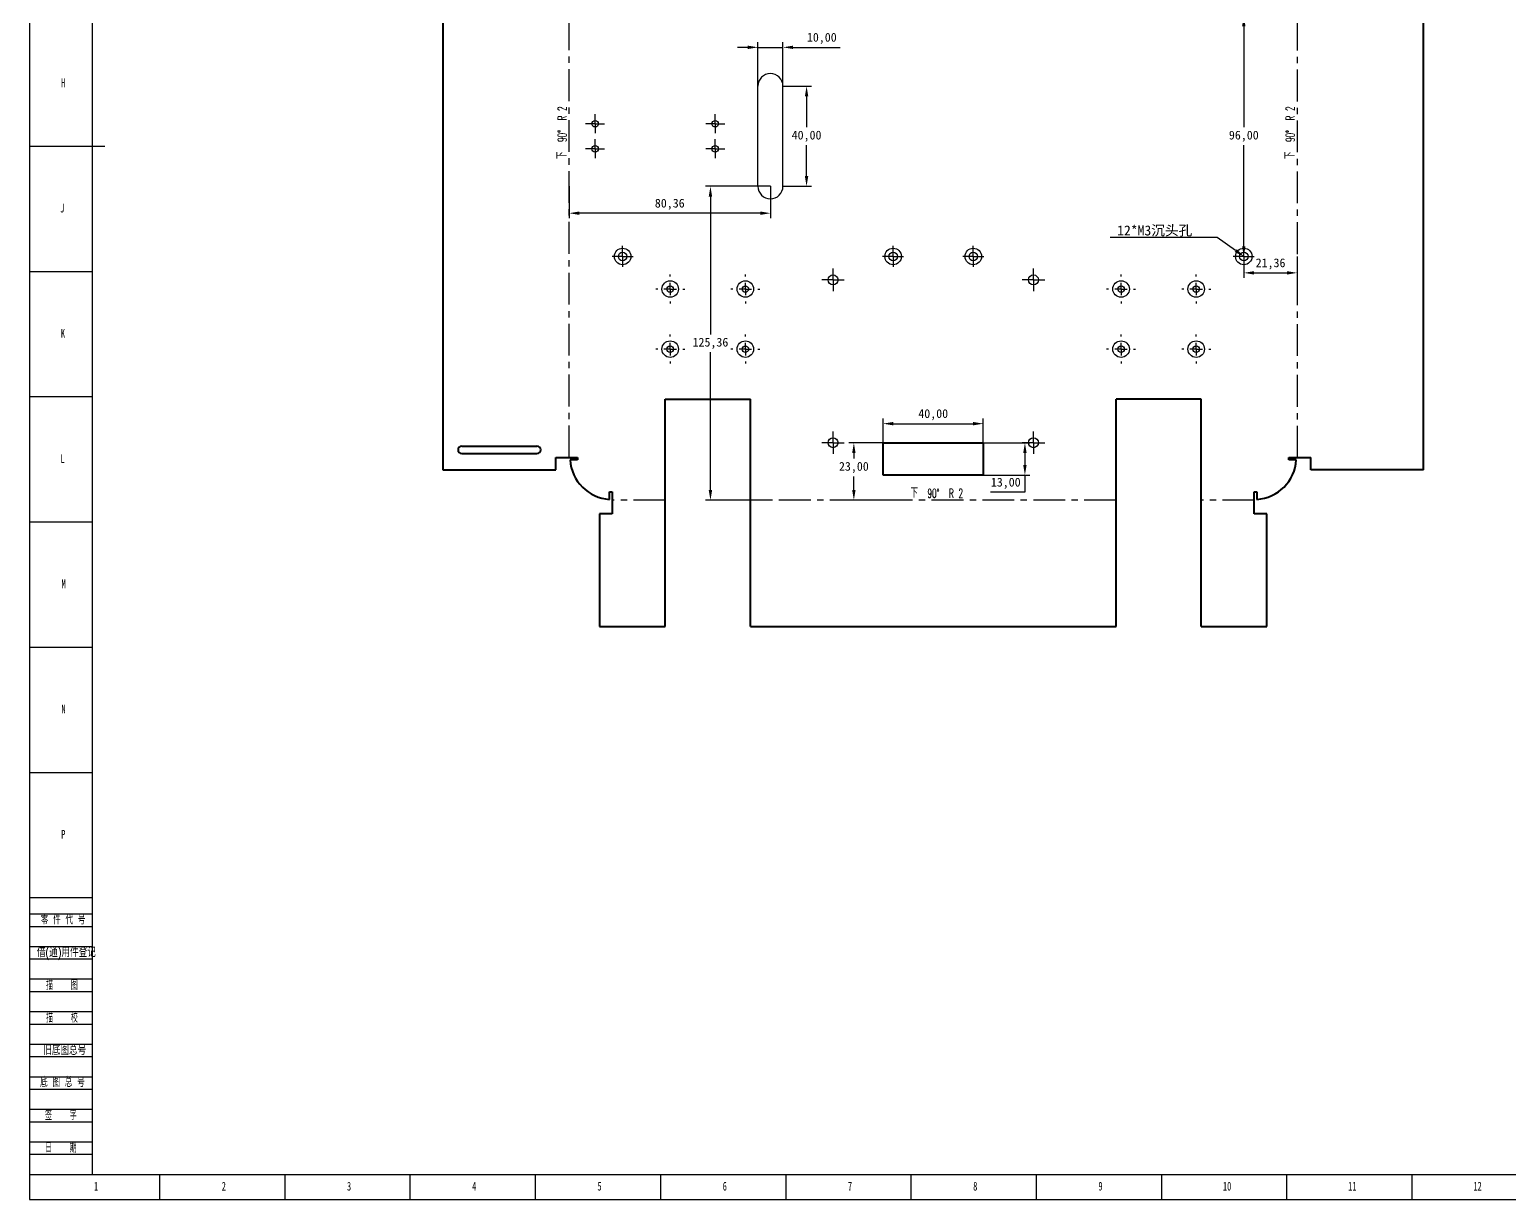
# Model space of a CAD drawing. Header units: millimetres. Extents: x 0 to 1189, y 0 to 841.
# Drawn here: x 0 to 591, y 0 to 467 of the extents above; entities that cross this region are included whole.
import ezdxf
from ezdxf import colors
from ezdxf.entities.mleader import LeaderData, LeaderLine
from ezdxf.math import Vec2, Vec3

# ---------------------------------------------------------------- set-up
doc = ezdxf.new("R2010")
doc.units = ezdxf.units.MM
doc.header["$PDSIZE"] = -1
doc.linetypes.add('CENTERX2', pattern=[20.32, 12.7, -2.54, 2.54, -2.54])
for name, color, linetype in [('10', 7, 'Continuous'), ('5', 7, 'Continuous'), ('9', 7, 'Continuous')]:
    doc.layers.add(name, color=color, linetype=linetype)
doc.styles.add('SLDTEXTSTYLE0', font='TXT', dxfattribs={"width": 0.7, "bigfont": 'bigfont'})
doc.styles.add('SLDTEXTSTYLE2', font='TXT', dxfattribs={"width": 0.614286, "bigfont": 'bigfont'})
doc.styles.add('SLDTEXTSTYLE4', font='TXT', dxfattribs={"width": 0.566667, "bigfont": 'bigfont'})
doc.styles.add('SLDTEXTSTYLE5', font='TXT', dxfattribs={"width": 0.7})
doc.styles.add('SLDTEXTSTYLE6', font='TXT', dxfattribs={"width": 0.609091, "bigfont": 'bigfont'})
doc.dimstyles.new('ISO-25', dxfattribs={"dimtxt": 2.5, "dimasz": 2.5, "dimexe": 1.25, "dimexo": 0.625, "dimtad": 1, "dimtxsty": 'Standard', "dimcen": 2.5, "dimadec": 0, "dimazin": 0, "dimtfac": 1, "dimtmove": 0, "dimatfit": 3, "dimfxl": 1, "dimarcsym": 0})

# ---------------------------------------------------------------- blocks, each defined once
blk = doc.blocks.new('SW_CENTERMARKSYMBOL_1')
at = {"layer": '10', "color": 0}
for p, q in [((-2.5, 0), (-4.2, 0)), ((0, 0), (-2.5, 0)), ((0, 2.5), (0, 4.2)), ((0, 0), (0, 2.5)), ((0, 0), (0, -2.5)), ((0, 0), (2.5, 0)), ((2.5, 0), (4.2, 0)), ((0, -2.5), (0, -4.2))]:
    blk.add_line(p, q, dxfattribs=at)
blk = doc.blocks.new('SW_CENTERMARKSYMBOL_5')
at = {"layer": '10', "color": 0}
for p, q in [((-2.5, 0), (-4.2, 0)), ((0, 0), (-2.5, 0)), ((0, 2.5), (0, 4.2)), ((0, 0), (0, 2.5)), ((0, 0), (0, -2.5)), ((0, 0), (2.5, 0)), ((2.5, 0), (4.2, 0)), ((0, -2.5), (0, -4.2))]:
    blk.add_line(p, q, dxfattribs=at)
blk = doc.blocks.new('SW_CENTERMARKSYMBOL_6')
at = {"layer": '10', "color": 0}
for p, q in [((-2.5, 0), (-4.2, 0)), ((0, 0), (-2.5, 0)), ((0, 2.5), (0, 4.2)), ((0, 0), (0, 2.5)), ((0, 0), (0, -2.5)), ((0, 0), (2.5, 0)), ((2.5, 0), (4.2, 0)), ((0, -2.5), (0, -4.2))]:
    blk.add_line(p, q, dxfattribs=at)
blk = doc.blocks.new('SW_CENTERMARKSYMBOL_7')
at = {"layer": '10', "color": 0}
for p, q in [((-2.5, 0), (-4.2, 0)), ((0, 0), (-2.5, 0)), ((0, 2.5), (0, 4.2)), ((0, 0), (0, 2.5)), ((0, 0), (0, -2.5)), ((0, 0), (2.5, 0)), ((2.5, 0), (4.2, 0)), ((0, -2.5), (0, -4.2))]:
    blk.add_line(p, q, dxfattribs=at)
blk = doc.blocks.new('SW_CENTERMARKSYMBOL_8')
at = {"layer": '10', "color": 0}
for p, q in [((-2.5, 0), (-3.8, 0)), ((0, 0), (-2.5, 0)), ((0, 2.5), (0, 3.8)), ((0, 0), (0, 2.5)), ((0, 0), (0, -2.5)), ((0, 0), (2.5, 0)), ((2.5, 0), (3.8, 0)), ((0, -2.5), (0, -3.8))]:
    blk.add_line(p, q, dxfattribs=at)
blk = doc.blocks.new('SW_CENTERMARKSYMBOL_9')
at = {"layer": '10', "color": 0}
for p, q in [((-2.5, 0), (-3.8, 0)), ((0, 0), (-2.5, 0)), ((0, 2.5), (0, 3.8)), ((0, 0), (0, 2.5)), ((0, 0), (0, -2.5)), ((0, 0), (2.5, 0)), ((2.5, 0), (3.8, 0)), ((0, -2.5), (0, -3.8))]:
    blk.add_line(p, q, dxfattribs=at)
blk = doc.blocks.new('SW_CENTERMARKSYMBOL_10')
at = {"layer": '10', "color": 0}
for p, q in [((-2.5, 0), (-3.8, 0)), ((0, 0), (-2.5, 0)), ((0, 2.5), (0, 3.8)), ((0, 0), (0, 2.5)), ((0, 0), (0, -2.5)), ((0, 0), (2.5, 0)), ((2.5, 0), (3.8, 0)), ((0, -2.5), (0, -3.8))]:
    blk.add_line(p, q, dxfattribs=at)
blk = doc.blocks.new('SW_CENTERMARKSYMBOL_11')
at = {"layer": '10', "color": 0}
for p, q in [((-2.5, 0), (-3.8, 0)), ((0, 0), (-2.5, 0)), ((0, 2.5), (0, 3.8)), ((0, 0), (0, 2.5)), ((0, 0), (0, -2.5)), ((0, 0), (2.5, 0)), ((2.5, 0), (3.8, 0)), ((0, -2.5), (0, -3.8))]:
    blk.add_line(p, q, dxfattribs=at)
blk = doc.blocks.new('SW_CENTERMARKSYMBOL_17')
at = {"layer": '10', "color": 0}
for p, q in [((-2.5, 0), (-4.5, 0)), ((0, 0), (-2.5, 0)), ((0, 2.5), (0, 4.5)), ((0, 0), (0, 2.5)), ((0, 0), (0, -2.5)), ((0, 0), (2.5, 0)), ((2.5, 0), (4.5, 0)), ((0, -2.5), (0, -4.5))]:
    blk.add_line(p, q, dxfattribs=at)
blk = doc.blocks.new('SW_CENTERMARKSYMBOL_18')
at = {"layer": '10', "color": 0}
for p, q in [((-2.5, 0), (-4.5, 0)), ((0, 0), (-2.5, 0)), ((0, 2.5), (0, 4.5)), ((0, 0), (0, 2.5)), ((0, 0), (0, -2.5)), ((0, 0), (2.5, 0)), ((2.5, 0), (4.5, 0)), ((0, -2.5), (0, -4.5))]:
    blk.add_line(p, q, dxfattribs=at)
blk = doc.blocks.new('SW_CENTERMARKSYMBOL_19')
at = {"layer": '10', "color": 0}
for p, q in [((-2.5, 0), (-4.5, 0)), ((0, 0), (-2.5, 0)), ((0, 2.5), (0, 4.5)), ((0, 0), (0, 2.5)), ((0, 0), (0, -2.5)), ((0, 0), (2.5, 0)), ((2.5, 0), (4.5, 0)), ((0, -2.5), (0, -4.5))]:
    blk.add_line(p, q, dxfattribs=at)
blk = doc.blocks.new('SW_CENTERMARKSYMBOL_23')
at = {"layer": '10', "color": 0}
for p, q in [((-2.5, 0), (-4.5, 0)), ((0, 0), (-2.5, 0)), ((0, 2.5), (0, 4.5)), ((0, 0), (0, 2.5)), ((0, 0), (0, -2.5)), ((0, 0), (2.5, 0)), ((2.5, 0), (4.5, 0)), ((0, -2.5), (0, -4.5))]:
    blk.add_line(p, q, dxfattribs=at)
blk = doc.blocks.new('SW_CENTERMARKSYMBOL_28')
at = {"layer": '10', "color": 0}
for p, q in [((-5, 0), (-5.8, 0)), ((0, 0), (-2.5, 0)), ((0, 5), (0, 5.8)), ((0, 0), (0, 2.5)), ((0, 0), (0, -2.5)), ((0, 0), (2.5, 0)), ((5, 0), (5.8, 0)), ((0, -5), (0, -5.8))]:
    blk.add_line(p, q, dxfattribs=at)
blk = doc.blocks.new('SW_CENTERMARKSYMBOL_29')
at = {"layer": '10', "color": 0}
for p, q in [((-5, 0), (-5.8, 0)), ((0, 0), (-2.5, 0)), ((0, 5), (0, 5.8)), ((0, 0), (0, 2.5)), ((0, 0), (0, -2.5)), ((0, 0), (2.5, 0)), ((5, 0), (5.8, 0)), ((0, -5), (0, -5.8))]:
    blk.add_line(p, q, dxfattribs=at)
blk = doc.blocks.new('SW_CENTERMARKSYMBOL_30')
at = {"layer": '10', "color": 0}
for p, q in [((-5, 0), (-5.8, 0)), ((0, 0), (-2.5, 0)), ((0, 5), (0, 5.8)), ((0, 0), (0, 2.5)), ((0, 0), (0, -2.5)), ((0, 0), (2.5, 0)), ((5, 0), (5.8, 0)), ((0, -5), (0, -5.8))]:
    blk.add_line(p, q, dxfattribs=at)
blk = doc.blocks.new('SW_CENTERMARKSYMBOL_31')
at = {"layer": '10', "color": 0}
for p, q in [((-5, 0), (-5.8, 0)), ((0, 0), (-2.5, 0)), ((0, 5), (0, 5.8)), ((0, 0), (0, 2.5)), ((0, 0), (0, -2.5)), ((0, 0), (2.5, 0)), ((5, 0), (5.8, 0)), ((0, -5), (0, -5.8))]:
    blk.add_line(p, q, dxfattribs=at)
blk = doc.blocks.new('SW_CENTERMARKSYMBOL_32')
at = {"layer": '10', "color": 0}
for p, q in [((-5, 0), (-5.8, 0)), ((0, 0), (-2.5, 0)), ((0, 5), (0, 5.8)), ((0, 0), (0, 2.5)), ((0, 0), (0, -2.5)), ((0, 0), (2.5, 0)), ((5, 0), (5.8, 0)), ((0, -5), (0, -5.8))]:
    blk.add_line(p, q, dxfattribs=at)
blk = doc.blocks.new('SW_CENTERMARKSYMBOL_33')
at = {"layer": '10', "color": 0}
for p, q in [((-5, 0), (-5.8, 0)), ((0, 0), (-2.5, 0)), ((0, 5), (0, 5.8)), ((0, 0), (0, 2.5)), ((0, 0), (0, -2.5)), ((0, 0), (2.5, 0)), ((5, 0), (5.8, 0)), ((0, -5), (0, -5.8))]:
    blk.add_line(p, q, dxfattribs=at)
blk = doc.blocks.new('SW_CENTERMARKSYMBOL_34')
at = {"layer": '10', "color": 0}
for p, q in [((-5, 0), (-5.8, 0)), ((0, 0), (-2.5, 0)), ((0, 5), (0, 5.8)), ((0, 0), (0, 2.5)), ((0, 0), (0, -2.5)), ((0, 0), (2.5, 0)), ((5, 0), (5.8, 0)), ((0, -5), (0, -5.8))]:
    blk.add_line(p, q, dxfattribs=at)
blk = doc.blocks.new('SW_CENTERMARKSYMBOL_35')
at = {"layer": '10', "color": 0}
for p, q in [((-5, 0), (-5.8, 0)), ((0, 0), (-2.5, 0)), ((0, 5), (0, 5.8)), ((0, 0), (0, 2.5)), ((0, 0), (0, -2.5)), ((0, 0), (2.5, 0)), ((5, 0), (5.8, 0)), ((0, -5), (0, -5.8))]:
    blk.add_line(p, q, dxfattribs=at)
blk = doc.blocks.new('*D146')
at = {"color": 0, "lineweight": -2, "transparency": 16777216}
for p, q in [((340.76, 302.11), (327.08, 302.11)), ((329.08, 298.03), (329.08, 295.79)), ((329.08, 283.19), (329.08, 288.65)), ((340.76, 279.11), (327.08, 279.11))]:
    blk.add_line(p, q, dxfattribs=at)
at = {"color": 0, "transparency": 16777216}
for points in [[(328.4, 298.03), (329.76, 298.03), (329.08, 302.11)], [(328.4, 283.19), (329.76, 283.19), (329.08, 279.11)]]:
    blk.add_solid(points, dxfattribs=at)
at = {"layer": 'Defpoints', "color": 0, "transparency": 16777216}
for p in [(340.76, 302.11), (329.08, 279.11), (340.76, 279.11)]:
    blk.add_point(p, dxfattribs=at)
at = {"color": 0, "transparency": 16777216, "insert": (329.08, 292.22), "char_height": 3.5, "attachment_point": 5}
blk.add_mtext('23,00', dxfattribs=at)
blk = doc.blocks.new('*D148')
at = {"color": 0, "lineweight": -2, "transparency": 16777216}
for p, q in [((340.76, 302.11), (340.76, 311.71)), ((344.84, 309.71), (376.68, 309.71)), ((380.76, 302.11), (380.76, 311.71))]:
    blk.add_line(p, q, dxfattribs=at)
at = {"color": 0, "transparency": 16777216}
for points in [[(344.84, 310.39), (344.84, 309.03), (340.76, 309.71)], [(376.68, 310.39), (376.68, 309.03), (380.76, 309.71)]]:
    blk.add_solid(points, dxfattribs=at)
at = {"layer": 'Defpoints', "color": 0, "transparency": 16777216}
for p in [(380.76, 309.71), (340.76, 302.11), (380.76, 302.11)]:
    blk.add_point(p, dxfattribs=at)
at = {"color": 0, "transparency": 16777216, "insert": (360.76, 313.28), "char_height": 3.5, "attachment_point": 5}
blk.add_mtext('40,00', dxfattribs=at)
blk = doc.blocks.new('*D149')
at = {"color": 0, "lineweight": -2, "transparency": 16777216}
for p, q in [((300.76, 444.47), (312.2, 444.47)), ((310.2, 440.39), (310.2, 428.03)), ((310.2, 408.55), (310.2, 420.9)), ((300.76, 404.47), (312.2, 404.47))]:
    blk.add_line(p, q, dxfattribs=at)
at = {"color": 0, "transparency": 16777216}
for points in [[(309.52, 440.39), (310.88, 440.39), (310.2, 444.47)], [(309.52, 408.55), (310.88, 408.55), (310.2, 404.47)]]:
    blk.add_solid(points, dxfattribs=at)
at = {"layer": 'Defpoints', "color": 0, "transparency": 16777216}
for p in [(300.76, 444.47), (310.2, 444.47), (300.76, 404.47)]:
    blk.add_point(p, dxfattribs=at)
at = {"color": 0, "transparency": 16777216, "insert": (310.2, 424.47), "char_height": 3.5, "attachment_point": 5}
blk.add_mtext('40,00', dxfattribs=at)
blk = doc.blocks.new('*D150')
at = {"color": 0, "lineweight": -2, "transparency": 16777216}
for p, q in [((290.76, 444.47), (290.76, 461.96)), ((300.76, 444.47), (300.76, 461.96)), ((286.68, 459.96), (282.6, 459.96)), ((290.76, 459.96), (300.76, 459.96)), ((304.84, 459.96), (323.63, 459.96))]:
    blk.add_line(p, q, dxfattribs=at)
at = {"color": 0, "transparency": 16777216}
for points in [[(286.68, 460.64), (286.68, 459.28), (290.76, 459.96)], [(304.84, 460.64), (304.84, 459.28), (300.76, 459.96)]]:
    blk.add_solid(points, dxfattribs=at)
at = {"layer": 'Defpoints', "color": 0, "transparency": 16777216}
for p in [(300.76, 459.96), (290.76, 444.47), (300.76, 444.47)]:
    blk.add_point(p, dxfattribs=at)
at = {"color": 0, "transparency": 16777216, "insert": (316.28, 463.52), "char_height": 3.5, "attachment_point": 5}
blk.add_mtext('10,00', dxfattribs=at)
blk = doc.blocks.new('*D151')
at = {"color": 0, "lineweight": -2, "transparency": 16777216}
for p, q in [((215.4, 404.47), (215.4, 391.74)), ((295.76, 404.47), (295.76, 391.74)), ((291.68, 393.74), (219.48, 393.74))]:
    blk.add_line(p, q, dxfattribs=at)
at = {"color": 0, "transparency": 16777216}
for points in [[(219.48, 394.42), (219.48, 393.06), (215.4, 393.74)], [(291.68, 394.42), (291.68, 393.06), (295.76, 393.74)]]:
    blk.add_solid(points, dxfattribs=at)
at = {"layer": 'Defpoints', "color": 0, "transparency": 16777216}
for p in [(215.4, 404.47), (295.76, 404.47), (215.4, 393.74)]:
    blk.add_point(p, dxfattribs=at)
at = {"color": 0, "transparency": 16777216, "insert": (255.58, 397.3), "char_height": 3.5, "attachment_point": 5}
blk.add_mtext('80,36', dxfattribs=at)
blk = doc.blocks.new('*D152')
at = {"color": 0, "lineweight": -2, "transparency": 16777216}
for p, q in [((295.76, 404.47), (269.82, 404.47)), ((271.82, 400.39), (271.82, 345.35)), ((271.82, 283.19), (271.82, 338.22)), ((295.76, 279.11), (269.82, 279.11))]:
    blk.add_line(p, q, dxfattribs=at)
at = {"color": 0, "transparency": 16777216}
for points in [[(271.14, 400.39), (272.5, 400.39), (271.82, 404.47)], [(271.14, 283.19), (272.5, 283.19), (271.82, 279.11)]]:
    blk.add_solid(points, dxfattribs=at)
at = {"layer": 'Defpoints', "color": 0, "transparency": 16777216}
for p in [(295.76, 404.47), (271.82, 279.11), (295.76, 279.11)]:
    blk.add_point(p, dxfattribs=at)
at = {"color": 0, "transparency": 16777216, "insert": (271.82, 341.79), "char_height": 3.5, "attachment_point": 5}
blk.add_mtext('125,36', dxfattribs=at)
blk = doc.blocks.new('*D158')
at = {"color": 0, "lineweight": -2, "transparency": 16777216}
for p, q in [((484.76, 376.47), (484.76, 367.92)), ((506.12, 376.47), (506.12, 367.92)), ((488.84, 369.92), (502.04, 369.92))]:
    blk.add_line(p, q, dxfattribs=at)
at = {"color": 0, "transparency": 16777216}
for points in [[(488.84, 370.6), (488.84, 369.24), (484.76, 369.92)], [(502.04, 370.6), (502.04, 369.24), (506.12, 369.92)]]:
    blk.add_solid(points, dxfattribs=at)
at = {"layer": 'Defpoints', "color": 0, "transparency": 16777216}
for p in [(484.76, 376.47), (506.12, 376.47), (506.12, 369.92)]:
    blk.add_point(p, dxfattribs=at)
at = {"color": 0, "transparency": 16777216, "insert": (495.44, 373.48), "char_height": 3.5, "attachment_point": 5}
blk.add_mtext('21,36', dxfattribs=at)
blk = doc.blocks.new('*D159')
at = {"color": 0, "lineweight": -2, "transparency": 16777216}
for p, q in [((484.76, 472.47), (486.76, 472.47)), ((484.76, 468.39), (484.76, 428.03)), ((484.76, 380.55), (484.76, 420.9)), ((484.76, 376.47), (486.76, 376.47))]:
    blk.add_line(p, q, dxfattribs=at)
at = {"color": 0, "transparency": 16777216}
for points in [[(484.08, 468.39), (485.44, 468.39), (484.76, 472.47)], [(484.08, 380.55), (485.44, 380.55), (484.76, 376.47)]]:
    blk.add_solid(points, dxfattribs=at)
at = {"layer": 'Defpoints', "color": 0, "transparency": 16777216}
for p in [(484.76, 472.47), (484.76, 472.47), (484.76, 376.47)]:
    blk.add_point(p, dxfattribs=at)
at = {"color": 0, "transparency": 16777216, "insert": (484.76, 424.47), "char_height": 3.5, "attachment_point": 5}
blk.add_mtext('96,00', dxfattribs=at)
blk = doc.blocks.new('*D169')
at = {"color": 0, "lineweight": -2, "transparency": 16777216}
for p, q in [((310.74, 569.82), (310.74, 573.9)), ((310.74, 573.9), (324.52, 573.9)), ((310.76, 569.82), (308.74, 569.82)), ((310.74, 558.9), (310.74, 565.74)), ((310.76, 554.82), (308.74, 554.82)), ((435.76, 485.47), (435.76, 487.47)), ((439.84, 485.47), (461.68, 485.47)), ((465.76, 485.47), (465.76, 487.47)), ((874.48, 346.06), (876.48, 346.06)), ((874.48, 341.98), (874.48, 317.12)), ((874.48, 285.14), (874.48, 309.99)), ((874.48, 281.06), (876.48, 281.06))]:
    blk.add_line(p, q, dxfattribs=at)
at = {"color": 0, "transparency": 16777216}
for points in [[(310.06, 565.74), (311.42, 565.74), (310.74, 569.82)], [(310.06, 558.9), (311.42, 558.9), (310.74, 554.82)], [(439.84, 486.15), (439.84, 484.79), (435.76, 485.47)], [(461.68, 486.15), (461.68, 484.79), (465.76, 485.47)], [(873.8, 341.98), (875.16, 341.98), (874.48, 346.06)], [(873.8, 285.14), (875.16, 285.14), (874.48, 281.06)]]:
    blk.add_solid(points, dxfattribs=at)
at = {"layer": 'Defpoints', "color": 0, "transparency": 16777216}
for p in [(310.74, 569.82), (310.76, 569.82), (310.76, 554.82), (435.76, 485.47), (465.76, 485.47), (465.76, 485.47), (874.48, 346.06), (874.48, 346.06), (874.48, 281.06)]:
    blk.add_point(p, dxfattribs=at)
at = {"color": 0, "transparency": 16777216, "char_height": 3.5, "attachment_point": 5}
for s, insert in [('15,00', (318.39, 577.47)), ('30,00', (450.76, 489.03)), ('65,00', (874.48, 313.56))]:
    blk.add_mtext(s, dxfattribs=dict(at, insert=insert))
blk = doc.blocks.new('*D170')
at = {"color": 0, "lineweight": -2, "transparency": 16777216}
for p, q in [((310.76, 554.82), (310.76, 562.43)), ((410.76, 554.82), (410.76, 562.43)), ((314.84, 560.43), (406.68, 560.43)), ((380.76, 302.11), (399.37, 302.11)), ((397.37, 298.03), (397.37, 293.19)), ((380.76, 289.11), (399.37, 289.11)), ((397.37, 289.11), (397.37, 282.33)), ((397.37, 282.33), (383.6, 282.33))]:
    blk.add_line(p, q, dxfattribs=at)
at = {"color": 0, "transparency": 16777216}
for points in [[(314.84, 561.11), (314.84, 559.75), (310.76, 560.43)], [(406.68, 561.11), (406.68, 559.75), (410.76, 560.43)], [(396.69, 298.03), (398.05, 298.03), (397.37, 302.11)], [(396.69, 293.19), (398.05, 293.19), (397.37, 289.11)]]:
    blk.add_solid(points, dxfattribs=at)
at = {"layer": 'Defpoints', "color": 0, "transparency": 16777216}
for p in [(410.76, 560.43), (310.76, 554.82), (410.76, 554.82), (380.76, 302.11), (380.76, 289.11), (397.37, 289.11)]:
    blk.add_point(p, dxfattribs=at)
at = {"color": 0, "transparency": 16777216, "char_height": 3.5, "attachment_point": 5}
for s, insert in [('100,00', (360.76, 564)), ('13,00', (389.72, 285.9))]:
    blk.add_mtext(s, dxfattribs=dict(at, insert=insert))

msp = doc.modelspace()

# ---------------------------------------------------------------- linework, layer by layer
at = {"color": 7, "linetype": 'Continuous', "lineweight": 40}
for p, q in [((165.047, 557.667), (165.047, 291.267)), ((556.472, 291.267), (556.472, 557.667)), ((253.759, 319.467), (287.759, 319.467)), ((253.759, 228.755), (253.759, 319.467)), ((287.759, 228.755), (287.759, 319.467)), ((467.759, 319.467), (433.759, 319.467)), ((433.759, 228.755), (433.759, 319.467)), ((467.759, 228.755), (467.759, 319.467)), ((340.759, 289.111), (340.759, 302.111)), ((340.759, 302.111), (380.759, 302.111)), ((380.759, 302.111), (380.759, 289.111)), ((172.547, 300.767), (202.547, 300.767)), ((172.547, 297.767), (202.547, 297.767)), ((210.047, 296.267), (218.759, 296.267)), ((210.047, 291.267), (210.047, 296.267)), ((218.759, 296.267), (218.759, 295.267)), ((502.759, 296.267), (511.472, 296.267)), ((502.759, 295.267), (502.759, 296.267)), ((511.472, 291.267), (511.472, 296.267)), ((165.047, 291.267), (210.047, 291.267)), ((218.759, 295.267), (215.789, 295.267)), ((505.73, 295.267), (502.759, 295.267)), ((556.472, 291.267), (511.472, 291.267)), ((380.759, 289.111), (340.759, 289.111)), ((231.559, 282.467), (232.559, 282.467)), ((231.559, 279.497), (231.559, 282.467)), ((232.559, 282.467), (232.559, 273.755)), ((488.959, 282.467), (489.959, 282.467)), ((488.959, 273.755), (488.959, 282.467)), ((489.959, 282.467), (489.959, 279.497)), ((227.559, 273.755), (227.559, 228.755)), ((232.559, 273.755), (227.559, 273.755)), ((493.959, 273.755), (488.959, 273.755)), ((493.959, 228.755), (493.959, 273.755)), ((227.559, 228.755), (253.759, 228.755)), ((287.759, 228.755), (433.759, 228.755)), ((467.759, 228.755), (493.959, 228.755))]:
    msp.add_line(p, q, dxfattribs=at)
at = {"color": 7, "linetype": 'CENTERX2'}
for p, q in [((215.403, 296.267), (215.403, 552.667)), ((506.116, 552.667), (506.116, 296.267)), ((253.759, 279.111), (232.559, 279.111)), ((433.759, 279.111), (287.759, 279.111)), ((488.959, 279.111), (467.759, 279.111))]:
    msp.add_line(p, q, dxfattribs=at)
at = {"color": 7, "linetype": 'Continuous', "lineweight": 25}
for p, q in [((290.759, 404.467), (290.759, 444.467)), ((300.759, 404.467), (300.759, 444.467))]:
    msp.add_line(p, q, dxfattribs=at)
for centre, radius in [((225.759, 429.467), 1.3), ((273.759, 429.467), 1.3), ((225.759, 419.467), 1.3), ((273.759, 419.467), 1.3), ((236.759, 376.467), 3.3), ((236.759, 376.467), 1.7), ((344.759, 376.467), 3.3), ((344.759, 376.467), 1.7), ((376.759, 376.467), 3.3), ((376.759, 376.467), 1.7), ((484.759, 376.467), 3.3), ((484.759, 376.467), 1.7), ((255.759, 363.467), 3.3), ((285.759, 363.467), 3.3), ((320.759, 367.111), 2), ((400.759, 367.111), 2), ((435.759, 363.467), 3.3), ((465.759, 363.467), 3.3), ((255.759, 363.467), 1.3), ((285.759, 363.467), 1.3), ((435.759, 363.467), 1.3), ((465.759, 363.467), 1.3), ((255.759, 339.467), 3.3), ((285.759, 339.467), 3.3), ((435.759, 339.467), 3.3), ((465.759, 339.467), 3.3), ((255.759, 339.467), 1.3), ((285.759, 339.467), 1.3), ((435.759, 339.467), 1.3), ((465.759, 339.467), 1.3), ((320.759, 302.111), 2), ((400.759, 302.111), 2)]:
    msp.add_circle(centre, radius, dxfattribs=at)
for centre, start, end in [((295.759, 444.467), 0, 180), ((295.759, 404.467), 180, 0)]:
    msp.add_arc(centre, 5, start, end, dxfattribs=at)
at = {"color": 7, "linetype": 'Continuous', "lineweight": 40}
for centre, radius, start, end in [((172.547, 299.267), 1.5, 90, 270), ((202.547, 299.267), 1.5, 270, 90), ((232.559, 296.267), 16.8, 183.41248, 266.58752), ((488.959, 296.267), 16.8, 273.41248, 356.58752)]:
    msp.add_arc(centre, radius, start, end, dxfattribs=at)
at = {"layer": '5', "color": 7}
for p, q in [((0, 841), (0, 0)), ((0, 114), (25, 114)), ((0, 109), (25, 109)), ((0, 101), (25, 101)), ((0, 96), (25, 96)), ((0, 88), (25, 88)), ((0, 83), (25, 83)), ((0, 75), (25, 75)), ((0, 70), (25, 70)), ((0, 62), (25, 62)), ((0, 57), (25, 57)), ((0, 49), (25, 49)), ((0, 44), (25, 44)), ((0, 36), (25, 36)), ((0, 31), (25, 31)), ((0, 23), (25, 23)), ((0, 18), (25, 18)), ((0, 0), (1189, 0))]:
    msp.add_line(p, q, dxfattribs=at)
at = {"layer": '5', "color": 7, "lineweight": 25}
for p, q in [((25, 831.05), (25, 10)), ((0, 10), (1179, 10))]:
    msp.add_line(p, q, dxfattribs=at)
at = {"layer": '5', "lineweight": 25}
msp.add_line((0, 420.5), (30, 420.5), dxfattribs=at)
at = {"layer": '5'}
for p, q in [((0, 370.5), (25, 370.5)), ((0, 320.5), (25, 320.5)), ((0, 270.5), (25, 270.5)), ((0, 220.5), (25, 220.5)), ((0, 170.5), (25, 170.5)), ((0, 120.5), (25, 120.5)), ((52, 0), (52, 10)), ((102, 0), (102, 10)), ((152, 0), (152, 10)), ((202, 0), (202, 10)), ((252, 0), (252, 10)), ((302, 0), (302, 10)), ((352, 0), (352, 10)), ((402, 0), (402, 10)), ((452, 0), (452, 10)), ((502, 0), (502, 10)), ((552, 0), (552, 10))]:
    msp.add_line(p, q, dxfattribs=at)

# ---------------------------------------------------------------- block references
at = {"layer": '10'}
for name, p in [('SW_CENTERMARKSYMBOL_10', (225.759, 429.467)), ('SW_CENTERMARKSYMBOL_8', (273.759, 429.467)), ('SW_CENTERMARKSYMBOL_11', (225.759, 419.467)), ('SW_CENTERMARKSYMBOL_9', (273.759, 419.467)), ('SW_CENTERMARKSYMBOL_1', (236.759, 376.467)), ('SW_CENTERMARKSYMBOL_5', (344.759, 376.467)), ('SW_CENTERMARKSYMBOL_6', (376.759, 376.467)), ('SW_CENTERMARKSYMBOL_7', (484.759, 376.467)), ('SW_CENTERMARKSYMBOL_34', (255.759, 363.467)), ('SW_CENTERMARKSYMBOL_35', (285.759, 363.467)), ('SW_CENTERMARKSYMBOL_23', (320.759, 367.111)), ('SW_CENTERMARKSYMBOL_19', (400.759, 367.111)), ('SW_CENTERMARKSYMBOL_31', (435.759, 363.467)), ('SW_CENTERMARKSYMBOL_30', (465.759, 363.467)), ('SW_CENTERMARKSYMBOL_33', (255.759, 339.467)), ('SW_CENTERMARKSYMBOL_32', (285.759, 339.467)), ('SW_CENTERMARKSYMBOL_28', (435.759, 339.467)), ('SW_CENTERMARKSYMBOL_29', (465.759, 339.467)), ('SW_CENTERMARKSYMBOL_17', (320.759, 302.111)), ('SW_CENTERMARKSYMBOL_18', (400.759, 302.111))]:
    msp.add_blockref(name, p, dxfattribs=at)

# ---------------------------------------------------------------- texts
at = {"color": 1, "linetype": 'Continuous', "lineweight": 0, "char_height": 3.5, "attachment_point": 2, "rotation": 90, "style": 'SLDTEXTSTYLE6'}
for insert in [(210.851, 425.887), (501.564, 425.887)]:
    msp.add_mtext('下  90°  R 2', dxfattribs=dict(at, insert=insert))
at = {"color": 1, "linetype": 'Continuous', "lineweight": 0, "insert": (362.179, 283.663), "char_height": 3.5, "attachment_point": 2, "style": 'SLDTEXTSTYLE6'}
msp.add_mtext('下  90°  R 2', dxfattribs=at)
at = {"layer": '10', "char_height": 3.5, "attachment_point": 2, "style": 'SLDTEXTSTYLE5'}
for s, insert in [('H', (13.43, 447.532)), ('J', (13.015, 397.532)), ('K', (13.32, 347.532)), ('L', (13.181, 297.532)), ('M', (13.597, 247.532)), ('N', (13.549, 197.532)), ('P', (13.444, 147.532)), ('1', (26.544, 7.032)), ('2', (77.544, 7.032)), ('3', (127.544, 7.032)), ('4', (177.544, 7.032)), ('5', (227.544, 7.032)), ('6', (277.547, 7.032)), ('7', (327.547, 7.032)), ('8', (377.547, 7.032)), ('9', (427.547, 7.032)), ('10', (478.089, 7.032)), ('11', (528.089, 7.032)), ('12', (578.089, 7.032))]:
    msp.add_mtext(s, dxfattribs=dict(at, insert=insert))
at = {"layer": '9', "color": 7, "char_height": 3.5}
for s, insert, attachment_point, style in [('零 件 代 号', (4.482, 113.36), 1, 'SLDTEXTSTYLE2'), ('借(通)用件登记', (2.933, 100.276), 1, 'SLDTEXTSTYLE0'), ('描    图', (12.91, 87.176), 2, 'SLDTEXTSTYLE4'), ('描    校', (12.91, 74.137), 2, 'SLDTEXTSTYLE4'), ('旧底图总号', (5.459, 61.201), 1, 'SLDTEXTSTYLE0'), ('底 图 总 号', (4.212, 48.433), 1, 'SLDTEXTSTYLE2'), ('签    字', (12.472, 35.193), 2, 'SLDTEXTSTYLE4'), ('日    期', (12.472, 22.233), 2, 'SLDTEXTSTYLE4')]:
    msp.add_mtext(s, dxfattribs=dict(at, insert=insert, attachment_point=attachment_point, style=style))

# ---------------------------------------------------------------- dimensions: what is measured, and where the dimension line sits
at = {"color": 1}
for base, p1, p2, picture, middle in [((465.759, 485.467), (435.759, 485.467), (465.759, 485.467), '*D169', (450.759, 489.033)), ((215.403, 393.737), (295.759, 404.467), (215.403, 404.467), '*D151', (255.581, 397.302)), ((506.116, 369.915), (484.759, 376.467), (506.116, 376.467), '*D158', (495.438, 373.481)), ((380.759, 309.711), (340.759, 302.111), (380.759, 302.111), '*D148', (360.759, 313.277))]:
    dim = msp.add_linear_dim(base=base, p1=p1, p2=p2, dimstyle='ISO-25', override={"dimtxt": 3.5, "dimasz": 4.08, "dimexe": 2, "dimexo": 0, "dimgap": 1.524, "dimtih": 1, "dimtoh": 1, "dimzin": 0, "dimadec": 2, "dimtzin": 0}, dxfattribs=at)
    dim.commit()
    dim.dimension.update_dxf_attribs({"geometry": picture, "text_midpoint": middle})
for base, p1, p2, angle, picture, middle in [((874.476, 346.057), (874.476, 281.057), (874.476, 346.057), 90, '*D169', (874.476, 313.557)), ((310.742, 569.824), (310.759, 554.824), (310.759, 569.824), 90, '*D169', (318.391, 577.469)), ((484.759, 472.467), (484.759, 376.467), (484.759, 472.467), 90, '*D159', (484.759, 424.467)), ((300.759, 459.955), (290.759, 444.467), (300.759, 444.467), 180, '*D150', (316.277, 463.521)), ((310.199, 444.467), (300.759, 404.467), (300.759, 444.467), 90, '*D149', (310.199, 424.467)), ((271.82, 279.111), (295.759, 404.467), (295.759, 279.111), 90, '*D152', (271.82, 341.789))]:
    dim = msp.add_linear_dim(base=base, p1=p1, p2=p2, angle=angle, dimstyle='ISO-25', override={"dimtxt": 3.5, "dimasz": 4.08, "dimexe": 2, "dimexo": 0, "dimgap": 1.524, "dimtih": 1, "dimtoh": 1, "dimzin": 0, "dimadec": 2, "dimtzin": 0}, dxfattribs=at)
    dim.commit()
    dim.dimension.update_dxf_attribs({"geometry": picture, "text_midpoint": middle})
for base, p1, p2, picture, middle in [((397.372, 289.111), (380.759, 302.111), (380.759, 289.111), '*D170', (389.723, 282.33)), ((329.079, 279.111), (340.759, 302.111), (340.759, 279.111), '*D146', (329.079, 292.22))]:
    dim = msp.add_linear_dim(base=base, p1=p1, p2=p2, angle=90, dimstyle='ISO-25', override={"dimtxt": 3.5, "dimasz": 4.08, "dimexe": 2, "dimexo": 0, "dimgap": 1.524, "dimtih": 1, "dimtoh": 1, "dimzin": 0, "dimadec": 2, "dimtzin": 0}, dxfattribs=at)
    dim.commit()
    dim.dimension.update_dxf_attribs({"geometry": picture, "text_midpoint": middle, "dimtype": 160})
dim = msp.add_linear_dim(base=(410.759, 560.431), p1=(310.759, 554.824), p2=(410.759, 554.824), dimstyle='ISO-25', override={"dimtxt": 3.5, "dimasz": 4.08, "dimexe": 2, "dimexo": 0, "dimgap": 1.524, "dimtih": 1, "dimtoh": 1, "dimzin": 0, "dimadec": 2, "dimtzin": 0}, dxfattribs=at)
dim.commit()
dim.dimension.update_dxf_attribs({"geometry": '*D170', "text_midpoint": (360.759, 560.431), "dimtype": 160})

# ---------------------------------------------------------------- leaders
ml = msp.add_multileader_mtext('Standard', dxfattribs=at)
ml.set_content('12*M3{\\fSimSun|b0|i0|c134|p2;沉头孔}', color=1)
ml.set_leader_properties()
ml.build(insert=Vec2(0, 0))
ml.multileader.update_dxf_attribs({"text_right_attachment_type": 6})
ctx = ml.context
ctx.base_point, ctx.plane_origin = Vec3(426.597, 386.566), Vec3(484.759, 376.467)
ctx.right_attachment, ctx.text_align_type = 6, 2
notes = []
notes.append((ctx, [(0, (1, 1, 0), (474.18, 384.057), (-1, 0), 8, [(0, [(484.759, 376.467)], 0, [])])]))
ctx.mtext.insert, ctx.mtext.alignment, ctx.mtext.flow_direction = Vec3(464.18, 388.857), 3, 5
for ctx, leaders in notes:
    for number, flags, end, landing, length, lines in leaders:
        leader = LeaderData()
        leader.index, (leader.has_last_leader_line, leader.has_dogleg_vector, leader.attachment_direction) = number, flags
        leader.last_leader_point, leader.dogleg_vector, leader.dogleg_length = Vec3(end), Vec3(landing), length
        for number, points, colour, breaks in lines:
            line = LeaderLine()
            line.index, line.vertices, line.color, line.breaks = number, Vec3.list(points), colors.encode_raw_color(colour), breaks
            leader.lines.append(line)
        ctx.leaders.append(leader)

doc.saveas('drawing.dxf')
